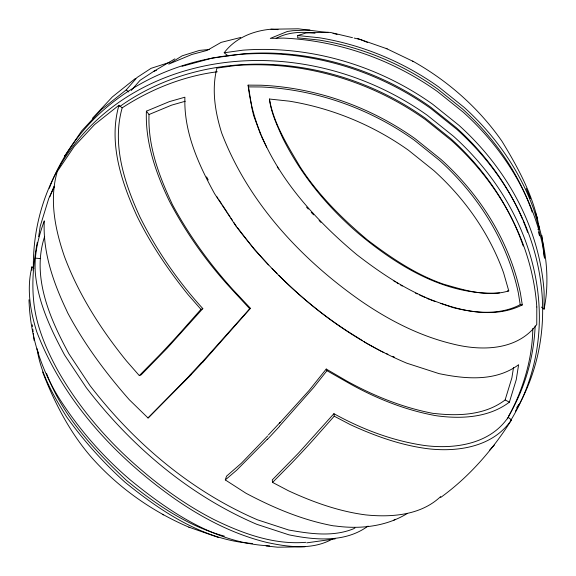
<?xml version="1.0" encoding="UTF-8"?>
<svg xmlns="http://www.w3.org/2000/svg" width="576" height="576" viewBox="0 0 576 576"><rect width="100%" height="100%" fill="white"/><g stroke="black" fill="none" stroke-linecap="round" stroke-linejoin="round"><path stroke-width="0.86" d="M31.939 270.331L31.946 266.825L33.912 268.402M532.814 328.421C532.382 360.122 522.533 391.14 507.427 418.846M541.433 307.073L544.054 309.175L544.097 291.643A259.027 224.093 25.4 0 0 458.87 125.244L432.67 104.234A259.027 224.093 25.4 0 0 242.87 50.177L224.186 52.769L228.125 55.93M352.454 37.656L330.61 32.479L327.384 32.213L305.95 32.998L297.785 35.532L297.648 37.822L319.09 40.046A247.32 213.97 25.4 0 1 437.386 88.841L462.406 108.893A247.32 213.97 25.4 0 1 531.626 210.413L532.102 212.098M37.31 242.316C32.27 268.589 30.499 296.28 37.57 322.344C42.163 339.358 49.608 355.565 58.075 370.98C76.759 403.747 100.987 433.217 128.664 458.784C154.591 482.45 182.981 503.77 214.33 519.725C242.654 533.556 273.809 544.968 305.806 542.318M38.671 236.635L40.248 226.152L48.751 198.497L54.446 186.682M368.086 526.054C345.154 542.909 315.209 540.173 288.958 534.838L256.81 524.326C188.921 495.252 130.932 445.903 86.22 387.576L64.541 354.946C51.559 330.739 39.434 305.46 35.863 277.913C33.206 258.379 37.548 239.134 44.287 220.86C42.682 252.072 53.215 282.312 66.449 310.111L67.702 312.898C84.47 344.34 105.761 373.003 129.262 399.686L148.046 418.003L191.196 374.652M354.989 527.94L353.448 528.826C332.698 537.17 310.054 533.765 288.727 530.014L257.479 519.818C190.879 491.162 133.978 442.735 89.986 385.553L68.933 353.83C49.925 318.751 31.298 276.682 44.669 236.398M31.946 266.825C26.489 288.418 30.19 310.802 36.727 331.718C63.151 400.802 115.481 457.214 175.342 499.219C203.249 518.53 233.964 534.456 267.077 542.498C288.439 547.085 312.595 550.274 332.482 538.978M544.054 309.175C549.756 281.225 546.437 251.64 538.387 224.503M513.54 367.423L511.884 377.834L505.116 399.967C485.251 415.116 459.014 416.232 435.118 413.546L432.914 413.352C402.703 407.599 374.011 395.986 347.134 381.226L326.232 369.05L309.11 390.449L279.389 423.346M122.177 107.842L118.944 105.25C108.317 142.733 121.291 181.735 136.872 215.849C150.653 244.094 168.365 270.158 188.035 294.602L200.959 309.362L202.824 308.599C177.768 281.045 156.377 250.085 139.824 216.713C124.488 183.132 111.715 144.734 122.177 107.842C150.782 89.194 183.334 76.133 217.282 71.77M326.232 369.05L326.966 370.678L348.588 383.004C375.768 398.333 405.072 410.083 435.852 415.663L438.264 416.009C462.557 419.054 489.204 417.449 509.393 402.142L516.24 379.742L518.623 364.716C495.547 381.852 465.473 379.087 439.02 373.622L406.793 363.19C338.825 334.519 280.534 284.962 236.203 226.447L214.596 193.73C198.331 164.066 183.672 131.846 184.903 97.207L169.308 101.642L146.398 111.161C145.202 142.272 155.614 172.361 168.876 200.074L170.237 202.745C186.89 234.202 207.727 263.318 231.876 289.447L249.725 308.758L250.474 308.326L232.963 289.706C209.491 263.786 188.957 235.274 172.346 204.48L171.245 202.025C158.508 174.629 147.794 145.181 149.026 114.523L146.398 111.161M407.124 513.583C385.992 526.586 360.072 529.322 335.837 526.054L333.324 525.823C302.508 520.128 273.535 507.852 245.981 493.25L225.288 479.923L226.526 476.172L241.394 463.205L267.66 435.946M440.705 496.519C420.948 515.333 391.543 517.529 365.652 514.894C338.746 511.358 313.063 502.135 288.526 490.81L272.578 482.422L272.268 479.916L298.512 453.089L333.914 413.683C362.275 429.394 393.185 441.094 425.383 445.615C455.126 449.266 490.248 443.988 508.183 417.269L511.423 419.861L510.97 420.797C492.293 450.245 468.958 477.014 440.626 497.513M518.71 404.51L516.744 407.657M326.966 370.678L313.589 387.569L279.482 426.161M65.714 154.836L64.577 156.139L81.641 130.939L101.844 109.231L126.23 89.906L137.002 77.522L151.063 68.328L169.906 62.258M131.234 90.461L140.062 80.309L153.907 71.251L174.866 58.874M511.423 419.861C493.2 447.005 457.517 452.369 427.298 448.661C400.392 445.118 374.717 435.902 350.179 424.577L334.231 416.189L333.914 413.683M200.959 309.362L179.215 333.9A211.097 27.936 -51.3 0 1 158.774 355.86L139.313 375.595L126.389 360.835C100.879 329.335 78.775 294.754 64.49 256.666C55.145 229.522 49.01 199.714 57.29 171.49L74.354 146.29L94.558 124.582L118.944 105.25M202.824 308.599L167.371 347.976L141.17 374.832L139.313 375.595M334.231 416.189L312.48 440.726A211.097 27.936 -51.3 0 1 292.039 462.686L272.578 482.422M250.474 308.326L202.925 362.052M249.725 308.758L201.053 363.298M92.462 118.274L112.32 96.941L135.374 78.487M489.6 450.166L494.359 445.061M189.029 376.214L148.046 418.003M267.451 439.085L236.693 470.182L225.288 479.923M224.186 52.769C235.246 37.987 253.008 30.816 270.972 29.21L298.303 28.8L327.96 32.587M393.782 520.2L395.287 519.271M149.026 114.523L171.67 105.12L185.278 101.246M276.134 38.398C287.971 31.968 301.939 31.55 315.014 33.127M522.288 304.927C493.546 319.385 459.785 310.867 431.388 299.83C404.294 288.986 379.915 272.477 356.904 254.743C305.266 211.601 255.917 154.519 248.105 85.133L261.151 85.219A254.196 219.917 25.4 0 1 415.21 138.758L440.928 159.372A254.196 219.917 25.4 0 1 520.402 293.033L522.288 304.927L520.214 304.682C499.457 315.504 475.099 313.121 453.211 307.634M153.907 71.251L156.434 70.387M508.766 290.887C487.253 297.482 464.638 290.16 443.873 284.278C415.879 274.666 391.169 257.868 367.718 240.149C342.094 218.599 318.017 194.789 299.866 166.478C287.431 145.253 273.701 123.71 269.431 99.029L289.375 101.167A249.3 215.683 25.4 0 1 408.614 150.35L433.836 170.568A249.3 215.683 25.4 0 1 503.611 272.894L508.766 290.887L507.42 290.902M182.03 66.305L212.148 58.14L243.634 53.777A254.974 220.594 25.4 0 1 430.466 106.992L456.264 127.663A254.974 220.594 25.4 0 1 522.446 219.125M537.89 229.601L539.41 229.212C534.391 197.431 518.501 168.422 501.977 141.264C479.074 108.389 448.524 81.331 413.676 61.661L412.618 61.085M306.835 542.83L335.131 538.906M209.225 49.478L199.548 50.393L182.218 55.8L168.718 64.159L191.678 54.533L207.137 50.386L221.134 42.379L240.739 37.469M309.917 30.01L292.86 30.686L287.366 31.464L270.302 38.383L283.529 38.095A254.196 219.917 25.4 0 1 437.587 91.634L463.298 112.248A254.196 219.917 25.4 0 1 542.772 245.909L544.493 258.17L541.894 235.498M28.994 299.765C30.06 334.915 40.702 368.863 59.378 398.635C78.984 429.271 103.025 456.833 130.781 480.341C170.453 512.777 216.871 543.643 269.676 545.846M252.425 543.485C204.221 540.36 161.568 511.834 125.035 482.227C103.342 462.643 83.693 440.755 66.694 416.981C53.568 395.914 40.637 373.687 37.044 348.696M499.471 292.918C445.788 296.222 396.929 265.745 357.314 232.531C326.714 206.035 300.737 174.305 282.694 137.959C277.085 125.503 271.058 112.723 269.431 99.029M305.028 546.79L277.697 547.2L266.083 545.99M248.105 85.133L248.522 86.89L261.425 86.976A251.914 217.944 25.4 0 1 414.094 140.033L439.582 160.459A251.914 217.944 25.4 0 1 518.342 292.925L520.214 304.682M270.972 29.21L278.064 29.657M35.143 258.098L40.097 258.559M297.785 35.532L319.37 37.764A249.602 215.942 25.4 0 1 438.761 87.005L464.011 107.251A249.602 215.942 25.4 0 1 533.873 209.707L539.41 229.212M333.058 33.386L337.068 34.337M354.197 38.074L360.317 39.521L367.538 42.466M224.352 536.126C187.819 526.255 155.556 504.194 126.554 480.449C94.075 450.043 62.374 415.822 46.57 373.464M430.884 300.024L435.017 301.435M440.806 303.408L452.383 307.354M357.516 38.498L387.173 48.859M188.827 527.141L218.484 537.502M382.27 351.799L383.875 352.498M386.28 353.549L387.886 354.254M392.702 356.357L394.308 357.055M415.57 293.198L417.175 293.926M419.594 295.013L425.225 297.562M426.838 298.289L429.25 299.376M386.23 48.47L413.676 61.661M42.602 371.988C54.626 403.006 70.006 432.878 92.074 458.021C118.987 488.138 152.611 511.79 189.77 527.53M505.116 399.967L509.393 402.142M162.324 514.339L163.382 514.915M367.258 343.678L381.47 351.446M393.934 281.052L395.438 281.959M396.943 282.866L398.448 283.774M400.709 285.134L402.214 286.042M348.012 331.582L362.182 340.438M363.672 341.374L366.473 343.246M347.27 331.078C322.546 315.029 299.686 296.208 278.906 275.306M126.23 89.906L128.815 91.98M268.502 264.938L254.434 249.617L237.24 227.354M272.045 268.43L277.034 273.434M311.227 212.357L313.646 214.855M319.097 220.486L320.911 222.358M306.554 207.122L308.304 209.088M277.272 166.939L278.748 169.121M217.001 196.848L217.958 198.317M218.923 199.786L221.335 203.45M222.3 204.919L227.117 212.263M228.074 213.732L230.004 216.662M230.969 218.131L232.409 220.334M233.856 222.538L236.268 226.21M526.234 188.467L530.474 198.598M206.597 176.854L208.202 179.971M261.619 136.807L266.645 147.146M260.849 135.216L253.627 115.546L251.986 108.554L248.522 86.89M535.493 212.803L537.559 218.65M538.322 231.732L539.561 235.872M37.289 349.553L38.261 352.994M32.306 324.806L32.508 326.549M32.81 329.17L33.106 331.783M33.307 333.526L34.106 340.502M523.138 220.766A254.974 220.594 25.4 0 1 527.623 232.33M279.288 426.593A191.736 25.15 -51.2 0 1 267.214 439.553M201.24 362.873A191.736 25.596 -51.3 0 1 189.259 375.754M535.162 325.937A254.974 220.594 25.4 0 1 508.543 416.153M49.802 196.74A254.974 220.594 25.4 0 1 54.122 186.228M119.657 106.639A254.974 220.594 25.4 0 1 425.174 118.138L450.965 138.816A254.974 220.594 25.4 0 1 523.231 246.038M510.732 420.437A259.07 224.136 25.4 0 0 453.607 136.361L427.399 115.351A259.07 224.136 25.4 0 0 166.745 77.011A259.07 224.136 25.4 0 0 33.35 266.854M515.405 411.206A259.07 224.136 25.4 0 0 456.912 129.413L430.697 108.41A259.07 224.136 25.4 0 0 49.306 188.273M280.03 422.453A181.476 8.878 -48.6 0 1 268.423 434.938M202.982 361.786A181.476 38.693 -54 0 1 191.29 374.364M536.81 306.994L536.767 324.526C517.126 350.885 480.989 351.259 452.03 343.793C418.918 335.75 388.202 319.824 360.295 300.521C300.427 258.509 248.098 202.097 221.681 133.013C215.143 112.097 211.435 89.712 216.9 68.119L235.584 65.527A259.027 224.093 25.4 0 1 425.383 119.585L451.584 140.594A259.027 224.093 25.4 0 1 536.81 306.994"/></g></svg>
